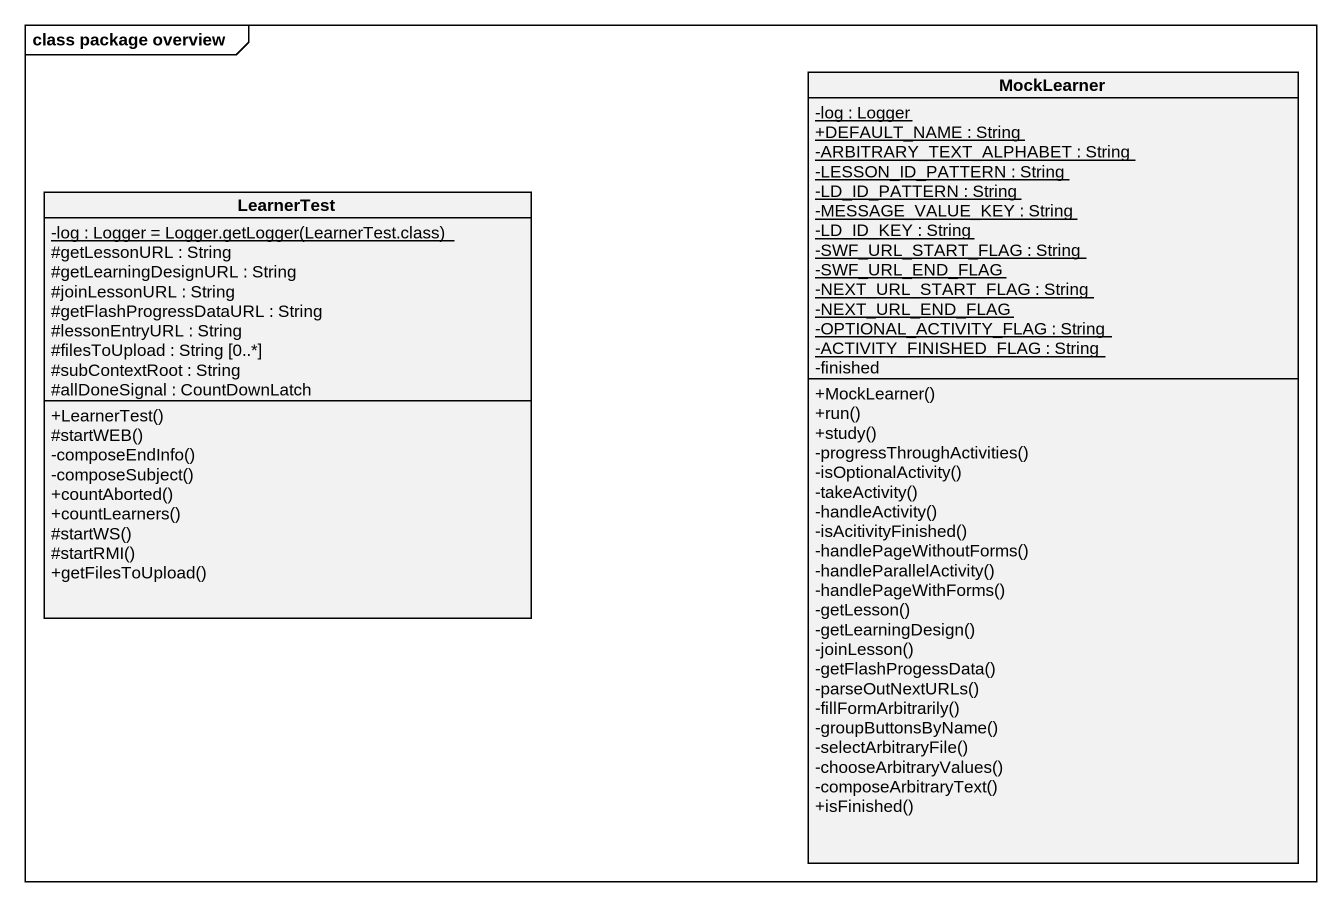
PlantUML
@startuml
mainframe class package overview
hide circle
hide empty members
skinparam classAttributeIconSize 0
class MockLearner {
  {static} -log : Logger
  {static} +DEFAULT_NAME : String
  {static} -ARBITRARY_TEXT_ALPHABET : String
  {static} -LESSON_ID_PATTERN : String
  {static} -LD_ID_PATTERN : String
  {static} -MESSAGE_VALUE_KEY : String
  {static} -LD_ID_KEY : String
  {static} -SWF_URL_START_FLAG : String
  {static} -SWF_URL_END_FLAG
  {static} -NEXT_URL_START_FLAG : String
  {static} -NEXT_URL_END_FLAG
  {static} -OPTIONAL_ACTIVITY_FLAG : String
  {static} -ACTIVITY_FINISHED_FLAG : String
  -finished
  +MockLearner()
  +run()
  +study()
  -progressThroughActivities()
  -isOptionalActivity()
  -takeActivity()
  -handleActivity()
  -isAcitivityFinished()
  -handlePageWithoutForms()
  -handleParallelActivity()
  -handlePageWithForms()
  -getLesson()
  -getLearningDesign()
  -joinLesson()
  -getFlashProgessData()
  -parseOutNextURLs()
  -fillFormArbitrarily()
  -groupButtonsByName()
  -selectArbitraryFile()
  -chooseArbitraryValues()
  -composeArbitraryText()
  +isFinished()
}
class LearnerTest {
  {static} {field} -log : Logger = Logger.getLogger(LearnerTest.class)
  #getLessonURL : String
  #getLearningDesignURL : String
  #joinLessonURL : String
  #getFlashProgressDataURL : String
  #lessonEntryURL : String
  #filesToUpload : String [0..*]
  #subContextRoot : String
  #allDoneSignal : CountDownLatch
  +LearnerTest()
  #startWEB()
  -composeEndInfo()
  -composeSubject()
  +countAborted()
  +countLearners()
  #startWS()
  #startRMI()
  +getFilesToUpload()
}
@enduml
